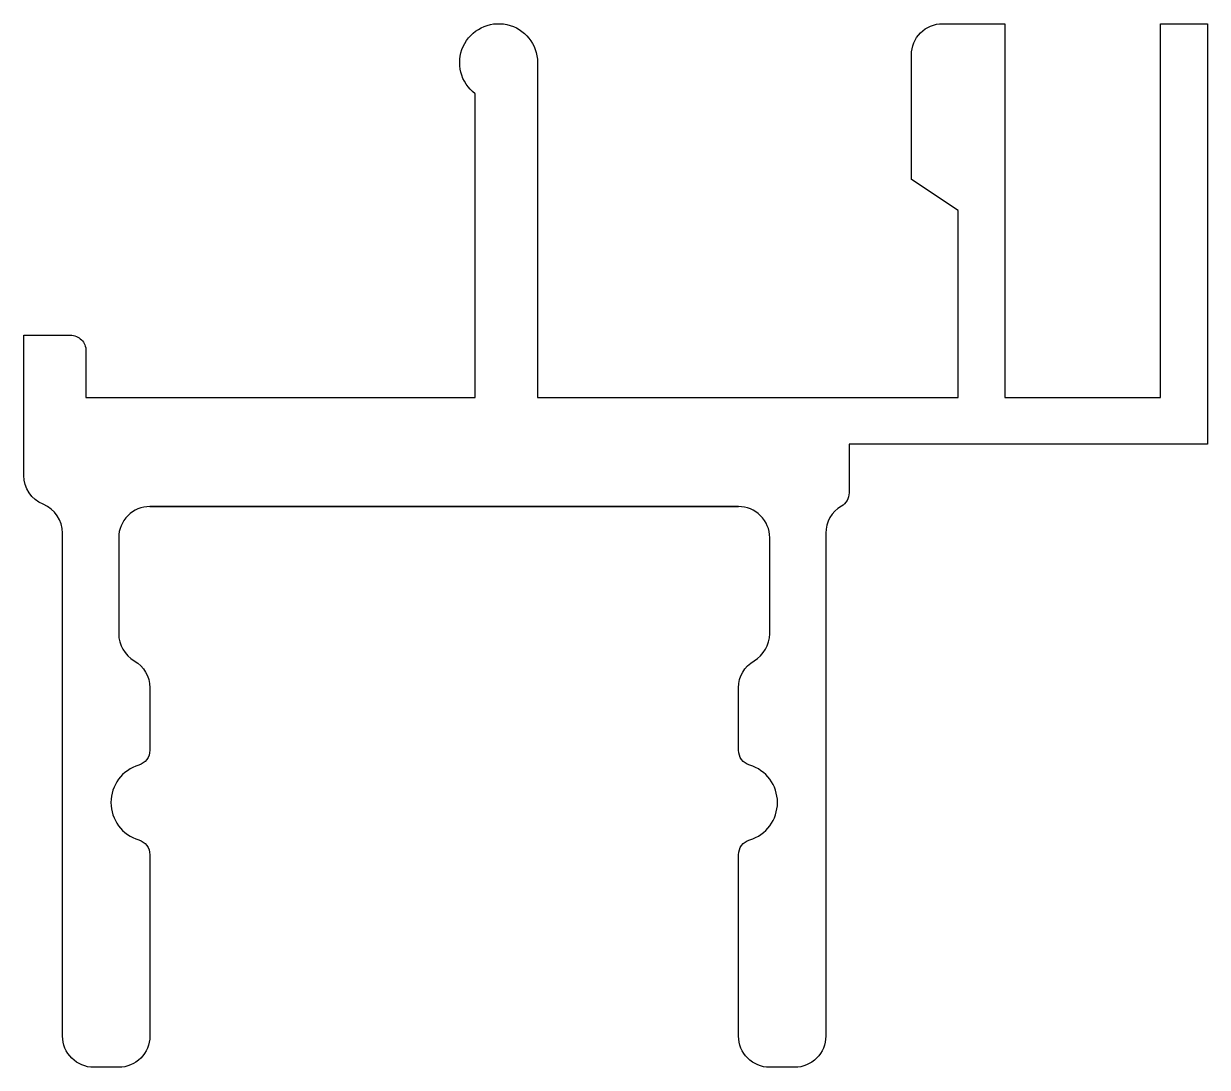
# Model space of a CAD drawing. Extents: x 373.9 to 411.9, y 208.5 to 242.
import ezdxf

# ---------------------------------------------------------------- set-up
doc = ezdxf.new("R2010")
doc.units = 0
doc.layers.add('ANA', color=220, linetype='CONTINUOUS')

msp = doc.modelspace()

# ---------------------------------------------------------------- linework, layer by layer
at = {"layer": 'ANA', "color": 0}
msp.add_lwpolyline([(397.219, 215.825, 0.745356), (397.219, 218.221, -0.331679), (396.862, 218.7), (396.862, 220.709, -0.267949), (397.362, 221.575, 0.267949), (397.862, 222.441), (397.862, 225.523, 0.414214), (396.862, 226.523), (377.962, 226.523), (396.862, 226.523), (377.962, 226.523, 0.414214), (376.962, 225.523), (376.962, 222.441, 0.267949), (377.462, 221.575, -0.267949), (377.962, 220.709), (377.962, 218.7, -0.331679), (377.605, 218.221, 0.745356), (377.605, 215.825, -0.331679), (377.962, 215.346), (377.962, 209.523, -0.414214), (376.962, 208.523), (376.162, 208.523, -0.414214), (375.162, 209.523), (375.162, 225.669, 0.305615), (374.537, 226.596, -0.305615), (373.912, 227.523), (373.912, 230.023), (373.912, 232.023), (375.412, 232.023, -0.414214), (375.912, 231.523), (375.912, 230.023), (388.409, 230.023), (388.409, 239.773, -1.618034), (390.409, 240.773), (390.409, 230.023), (403.912, 230.023), (403.912, 236.023), (402.412, 237.023), (402.412, 241.023, -0.414214), (403.412, 242.023), (405.412, 242.023), (405.412, 230.023), (410.412, 230.023), (410.412, 242.023), (411.912, 242.023), (411.912, 228.523), (400.412, 228.523), (400.412, 226.968, -0.267949), (400.162, 226.535, 0.267949), (399.662, 225.669), (399.662, 209.523, -0.414214), (398.662, 208.523), (397.862, 208.523, -0.414214), (396.862, 209.523), (396.862, 215.346, -0.331679)], format="xyb", close=True, dxfattribs=at)

doc.saveas('drawing.dxf')
